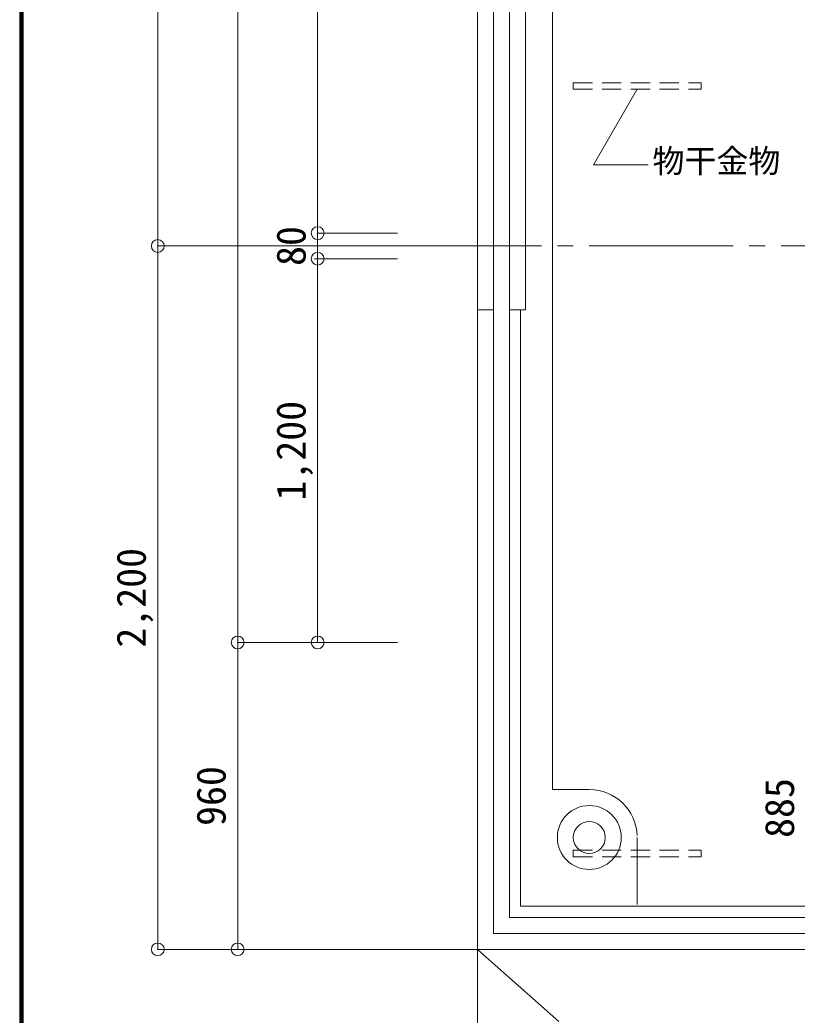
# Model space of a CAD drawing. Units: millimetres at full size, sheet at 1:50. Extents: x -9674 to 9699, y -6794 to 6791.
# Drawn here: x -9674 to -7242, y -3113 to -1 of the extents above; entities that cross this region are included whole.
import ezdxf
from ezdxf.enums import TextEntityAlignment as Align

# ---------------------------------------------------------------- set-up
doc = ezdxf.new("R2010")
doc.units = ezdxf.units.MM
doc.header["$LTSCALE"] = 50
doc.header["$PDMODE"] = 32
doc.header["$PDSIZE"] = 40
doc.linetypes.add('CHAIN2', pattern=[12, 9, -1, 1, -1])
doc.linetypes.add('DASHED1', pattern=[1.8, 1.2, -0.6])
for name, color, linetype, lineweight in [('0-0_図面枠', 7, 'Continuous', 9), ('1-0_芯', 7, 'CHAIN2', 9), ('1-6_ﾊﾞﾙｺﾆｰ・階段', 7, 'Continuous', 9), ('1-7_その他', 7, 'DASHED1', 9), ('1-A_文字', 7, 'Continuous', 9), ('1-B_寸法', 7, 'Continuous', 9)]:
    doc.layers.add(name, color=color, linetype=linetype, lineweight=lineweight)
doc.styles.add('ＭＳ ゴシック', font='')
doc.styles.get('ＭＳ ゴシック').set_extended_font_data('MS Gothic')

msp = doc.modelspace()

# ---------------------------------------------------------------- linework, layer by layer
at = {"layer": '0-0_図面枠'}
for p, q in [((-9673.92, 6791.43), (-9673.92, -6793.93)), ((-9672.16, 6789.66), (-9672.16, -6792.16)), ((-9670.4, 6787.9), (-9670.4, -6790.4)), ((-9668.64, -6788.64), (-9668.64, 6786.14)), ((-9666.87, 6784.38), (-9666.87, -6786.88)), ((-9665.11, 6782.61), (-9665.11, -6785.11)), ((-9663.35, 6780.85), (-9663.35, -6783.35))]:
    msp.add_line(p, q, dxfattribs=at)
at = {"layer": '1-0_芯'}
for p, q in [((-8492.5, -708.14), (-3032.5, -708.14)), ((-8492.5, -2908.14), (8517.5, -2908.14))]:
    msp.add_line(p, q, dxfattribs=at)
at = {"layer": '1-6_ﾊﾞﾙｺﾆｰ・階段'}
for p, q in [((-8242.5, 3235.86), (-8242.5, -2908.14)), ((-8192.5, 3220.5), (-8192.5, -2858.14)), ((-8142.5, 3205.14), (-8142.5, -2808.14)), ((-8092.5, 3011.86), (-8092.5, -908.14)), ((-8192.5, -908.14), (-8242.5, -908.14)), ((-8092.5, -908.14), (-8142.5, -908.14)), ((-8107.5, -908.14), (-8107.5, -2773.14)), ((-8107.5, -2773.14), (-6942.5, -2773.14)), ((-8142.5, -2808.14), (-6942.5, -2808.14)), ((-8192.5, -2858.14), (-6942.5, -2858.14)), ((-8242.5, -2908.14), (-6942.5, -2908.14)), ((-8242.5, -2908.14), (-7987.5, -3133.14)), ((-8242.5, -2908.14), (-8242.5, -5703.77))]:
    msp.add_line(p, q, dxfattribs=at)
at = {"layer": '1-6_ﾊﾞﾙｺﾆｰ・階段', "color": 4}
for p, q in [((-8007.5, -2408.14), (-8007.5, 3163.68)), ((-7892.5, -2408.14), (-8007.5, -2408.14)), ((-7742.5, -2558.14), (-7742.5, -2768.14))]:
    msp.add_line(p, q, dxfattribs=at)
msp.add_circle((-7892.5, -2558.14), 100, dxfattribs=at)
at = {"layer": '1-6_ﾊﾞﾙｺﾆｰ・階段'}
msp.add_circle((-7892.5, -2558.14), 50, dxfattribs=at)
at = {"layer": '1-6_ﾊﾞﾙｺﾆｰ・階段', "color": 4}
msp.add_arc((-7892.5, -2558.14), 150, 2.22671, 90, dxfattribs=at)
at = {"layer": '1-7_その他'}
for p, q in [((-7942.5, -198.14), (-7942.5, -218.14)), ((-7942.5, -218.14), (-7542.5, -218.14)), ((-7942.5, -2598.14), (-7942.5, -2618.14)), ((-7942.5, -2618.14), (-7542.5, -2618.14))]:
    msp.add_line(p, q, dxfattribs=at)
for points in [[(-7942.5, -198.14), (-7542.5, -198.14), (-7542.5, -218.14)], [(-7942.5, -2598.14), (-7542.5, -2598.14), (-7542.5, -2618.14)]]:
    msp.add_lwpolyline(points, dxfattribs=at)
at = {"layer": '1-A_文字'}
msp.add_lwpolyline([(-7742.5, -218.14), (-7879.01, -454.59), (-7708.61, -454.59)], dxfattribs=at)
at = {"layer": '1-B_寸法'}
for p, q in [((-9242.5, -708.14), (-9242.5, 4061.86)), ((-8992.5, 3101.86), (-8992.5, -1948.14)), ((-8742.5, 1321.86), (-8742.5, -668.14)), ((-8742.5, -668.14), (-8492.5, -668.14)), ((-8742.5, -668.14), (-8742.5, -748.14)), ((-9242.5, -708.14), (-8492.5, -708.14)), ((-9242.5, -2908.14), (-9242.5, -708.14)), ((-8742.5, -748.14), (-8752.5, -748.14)), ((-8742.5, -748.14), (-8492.5, -748.14)), ((-8742.5, -748.14), (-8742.5, -1948.14)), ((-8992.5, -1948.14), (-8992.5, -2908.14)), ((-8992.5, -1948.14), (-8492.5, -1948.14)), ((-8742.5, -1948.14), (-8752.5, -1948.14)), ((-9242.5, -2908.14), (-8492.5, -2908.14)), ((-8742.5, -2908.14), (-8752.5, -2908.14))]:
    msp.add_line(p, q, dxfattribs=at)
at = {"layer": '1-B_寸法', "color": 3}
for p in [(-8742.5, -668.14), (-9242.5, -708.14), (-8742.5, -748.14), (-8992.5, -1948.14), (-8742.5, -1948.14), (-9242.5, -2908.14), (-8992.5, -2908.14)]:
    msp.add_point(p, dxfattribs=at)

# ---------------------------------------------------------------- texts
at = {"layer": '1-A_文字', "style": 'ＭＳ ゴシック'}
msp.add_text('物干金物', height=73.31, dxfattribs=at).set_placement((-7694.79, -500.99), align=Align.BOTTOM_LEFT)
at = {"layer": '1-B_寸法', "style": 'ＭＳ ゴシック'}
for s, p in [('80', (-8752.5, -770.64)), ('1,200', (-8752.5, -1504.39)), ('2,200', (-9252.5, -1964.39)), ('960', (-9002.5, -2521.89)), ('885', (-7224.41, -2559.39))]:
    msp.add_text(s, height=91.64, rotation=90, dxfattribs=at).set_placement(p, align=Align.BOTTOM_LEFT)

doc.saveas('drawing.dxf')
